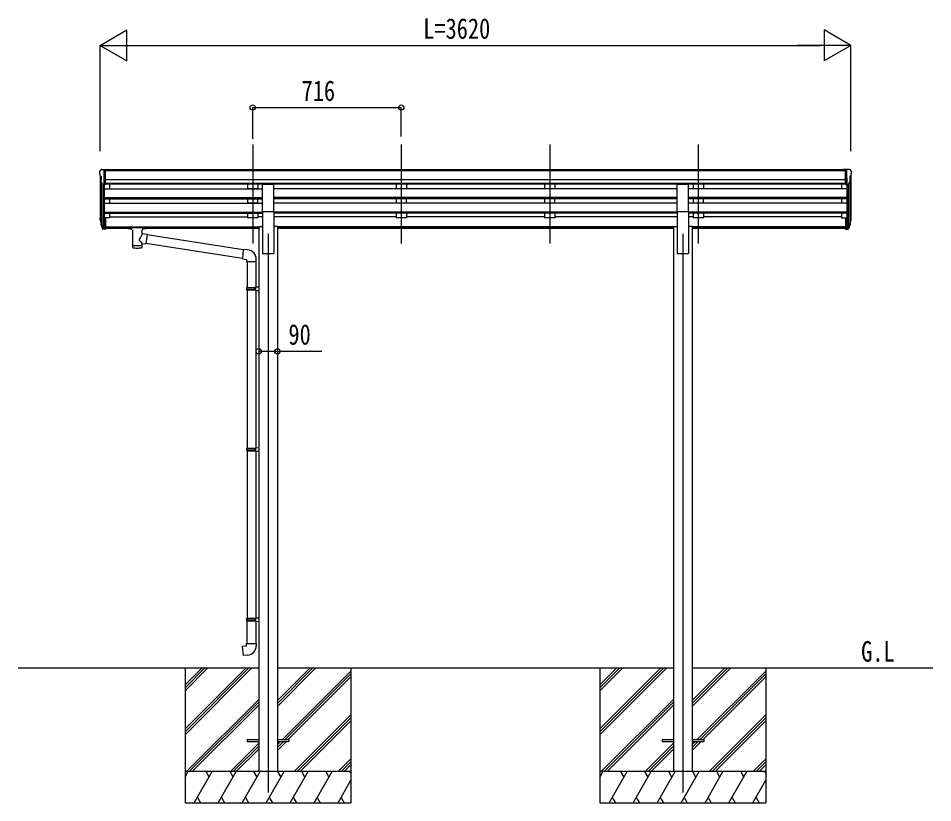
# Model space of a CAD drawing. Units: millimetres, scale not verified. Extents: x -12615 to 12615, y -8910 to 8910.
# Drawn here: x -2627 to 1781, y -4865 to -1081 of the extents above; entities that cross this region are included whole.
import ezdxf
from ezdxf.enums import TextEntityAlignment as Align

# ---------------------------------------------------------------- set-up
doc = ezdxf.new("R2010")
doc.units = ezdxf.units.MM
doc.header["$LTSCALE"] = 40
for name, color, linetype in [('0-2_USER1', 3, 'Continuous'), ('0-3_YKK_12', 2, 'Continuous'), ('0-4_YKK_13', 4, 'Continuous'), ('0-5_YKK_A1', 4, 'Continuous'), ('0-6_YKK_D', 6, 'Continuous')]:
    doc.layers.add(name, color=color, linetype=linetype)
doc.styles.add('ＭＳ ゴシック', font='')
doc.styles.get('ＭＳ ゴシック').set_extended_font_data('MS Gothic')

msp = doc.modelspace()

# ---------------------------------------------------------------- linework, layer by layer
at = {"layer": '0-3_YKK_12'}
for p, q in [((-1496.74, -1690.6), (-1496.74, -2168.11)), ((-780.74, -1690.6), (-780.74, -2168.11)), ((-64.74, -1690.6), (-64.74, -2168.11)), ((651.26, -1690.6), (651.26, -2168.11)), ((-1422.74, -2121.43), (-1422.74, -4815)), ((577.26, -2121.43), (577.26, -4815))]:
    msp.add_line(p, q, dxfattribs=at)
at = {"layer": '0-4_YKK_13'}
for p, q in [((-2234.74, -1819.37), (-2234.74, -1820)), ((-2232.21, -1841.18), (-2226.89, -1844.25)), ((-2227.83, -1810.57), (-2231.9, -1816.38)), ((-2224.74, -1810), (-2227.07, -1810.14)), ((-2226.74, -1844.51), (-2226.74, -1860.79)), ((-2224.74, -1810), (-2206.24, -1810)), ((-2212.74, -1882.98), (-2212.74, -1810)), ((-2206.24, -1810), (-2196.24, -1810.09)), ((-2206.24, -1881.98), (-2206.24, -1810)), ((-2196.24, -1811.6), (-2196.24, -1810.09)), ((1360.76, -1810), (1350.76, -1810.09)), ((1350.76, -1811.6), (1350.76, -1810.09)), ((1360.76, -1881.98), (1360.76, -1810)), ((1379.26, -1810), (1360.76, -1810)), ((1367.26, -1882.98), (1367.26, -1810)), ((1379.26, -1810), (1381.59, -1810.14)), ((1381.26, -1844.51), (1381.26, -1860.79)), ((1386.73, -1841.18), (1381.41, -1844.25)), ((1382.35, -1810.57), (1386.42, -1816.38)), ((1389.26, -1819.37), (1389.26, -1820)), ((-2220.36, -1881.17), (-2229.37, -1865.58)), ((-2212.74, -1882.98), (-2217.95, -1882.67)), ((-2206.24, -1881.98), (-2212.74, -1881.98)), ((-1450.24, -2012.43), (-1450.24, -1880.63)), ((-1450.24, -1880.63), (-1395.24, -1880.63)), ((-1395.24, -2012.43), (-1395.24, -1880.63)), ((549.76, -2012.43), (549.76, -1880.63)), ((549.76, -1880.63), (604.76, -1880.63)), ((604.76, -2012.43), (604.76, -1880.63)), ((1360.76, -1881.98), (1367.26, -1881.98)), ((1367.26, -1882.98), (1372.47, -1882.67)), ((1374.89, -1881.17), (1383.89, -1865.58)), ((-1450.24, -2012.43), (-1395.24, -2012.43)), ((549.76, -2012.43), (604.76, -2012.43)), ((-2231.65, -2057.91), (-2227.77, -2065.86)), ((-2231.04, -2056.54), (-2227.77, -2063.6)), ((-2229.33, -2069.19), (-2228.99, -2073.59)), ((-2212.74, -2043.72), (-2212.74, -2098.5)), ((-2206.24, -2043.72), (-2212.74, -2043.72)), ((-2206.24, -2043.72), (-2206.24, -2097.76)), ((1360.76, -2043.72), (1360.76, -2097.76)), ((1360.76, -2043.72), (1367.26, -2043.72)), ((1367.26, -2043.72), (1367.26, -2098.5)), ((1385.56, -2056.54), (1382.29, -2063.6)), ((1386.17, -2057.91), (1382.29, -2065.86)), ((1383.85, -2069.19), (1383.51, -2073.59)), ((-2228.99, -2073.59), (-2220.18, -2097.14)), ((-2228.38, -2073.03), (-2220.18, -2089.21)), ((-2219.17, -2088.08), (-2226.93, -2072.67)), ((-2212.74, -2088.75), (-2217.87, -2088.75)), ((-2212.74, -2090.56), (-2217.59, -2090.56)), ((-2212.74, -2098.5), (-2217.59, -2098.5)), ((-2206.24, -2083.86), (-2212.74, -2083.86)), ((-2206.24, -2088.73), (-2212.74, -2088.73)), ((-2206.24, -2097.76), (-2212.74, -2097.76)), ((-2096.74, -2088.6), (-2096.74, -2094.36)), ((-2096.74, -2088.79), (-2096.74, -2090.33)), ((-2094.74, -2087.94), (-2011.74, -2087.94)), ((-2094.74, -2090.11), (-2011.74, -2090.11)), ((-2094.74, -2095.02), (-2080.24, -2095.02)), ((-2080.24, -2100.67), (-2080.24, -2094.12)), ((-2076.14, -2101.59), (-2076.16, -2187.03)), ((-2030.34, -2120.33), (-2030.34, -2101.59)), ((-2026.24, -2100.67), (-2026.24, -2094.12)), ((-2026.24, -2095.02), (-2011.74, -2095.02)), ((-2009.74, -2088.6), (-2009.74, -2094.36)), ((1360.76, -2083.86), (1367.26, -2083.86)), ((1360.76, -2088.73), (1367.26, -2088.73)), ((1360.76, -2097.76), (1367.26, -2097.76)), ((1367.26, -2088.75), (1372.4, -2088.75)), ((1367.26, -2090.56), (1372.11, -2090.56)), ((1367.26, -2098.5), (1372.11, -2098.5)), ((1373.7, -2088.08), (1381.45, -2072.67)), ((1382.9, -2073.03), (1374.71, -2089.21)), ((1383.51, -2073.59), (1374.71, -2097.14)), ((-2005.12, -2124.24), (-2030.34, -2120.32)), ((-2005.12, -2124.24), (-2012.14, -2169.5)), ((-1542.13, -2198.13), (-2005.44, -2126.25)), ((-2030.32, -2187.03), (-2030.35, -2166.36)), ((-2030.34, -2166.67), (-2012.14, -2169.5)), ((-1545.8, -2240.06), (-2011.87, -2167.76)), ((-1521.13, -2198.09), (-1541.97, -2196.26)), ((-1480.05, -2253.83), (-1480.05, -2242.92)), ((-1526.05, -2253.83), (-1480.05, -2253.83)), ((-1523.94, -2253.83), (-1523.94, -2379.07)), ((-1481.94, -2253.83), (-1481.94, -2376.51)), ((-1525.94, -2381.07), (-1524.94, -2379.07)), ((-1524.94, -2379.07), (-1481.94, -2379.07)), ((-1486.42, -2381.07), (-1486.85, -2379.07)), ((-1483.94, -2376.57), (-1467.94, -2376.1)), ((-1483.94, -2378.57), (-1483.94, -2376.57)), ((-1483.94, -2378.57), (-1481.94, -2378.57)), ((-1467.94, -2376.1), (-1467.94, -2394.04)), ((-1525.94, -2381.07), (-1481.94, -2381.07)), ((-1525.94, -2381.07), (-1525.94, -2389.07)), ((-1525.94, -2389.07), (-1481.94, -2389.07)), ((-1525.94, -2389.07), (-1524.94, -2391.07)), ((-1524.94, -2391.07), (-1481.94, -2391.07)), ((-1523.94, -2391.07), (-1523.94, -3154.95)), ((-1483.94, -2393.57), (-1483.94, -2391.57)), ((-1483.94, -2393.57), (-1467.94, -2394.04)), ((-1481.94, -2393.63), (-1481.94, -3152.39)), ((-1525.94, -3156.95), (-1524.94, -3154.95)), ((-1525.94, -3156.95), (-1481.94, -3156.95)), ((-1525.94, -3156.95), (-1525.94, -3164.95)), ((-1525.94, -3164.95), (-1481.94, -3164.95)), ((-1525.94, -3164.95), (-1524.94, -3166.95)), ((-1524.94, -3154.95), (-1481.94, -3154.95)), ((-1524.94, -3166.95), (-1481.94, -3166.95)), ((-1523.94, -3166.95), (-1523.94, -3975.44)), ((-1486.42, -3156.95), (-1486.85, -3154.95)), ((-1483.94, -3152.45), (-1467.94, -3151.97)), ((-1483.94, -3154.45), (-1483.94, -3152.45)), ((-1483.94, -3154.45), (-1481.94, -3154.45)), ((-1483.94, -3169.45), (-1483.94, -3167.45)), ((-1483.94, -3169.45), (-1467.94, -3169.92)), ((-1481.94, -3169.5), (-1481.94, -3972.88)), ((-1467.94, -3151.97), (-1467.94, -3169.92)), ((-1525.94, -3977.44), (-1524.94, -3975.44)), ((-1525.94, -3977.44), (-1481.94, -3977.44)), ((-1525.94, -3977.44), (-1525.94, -3985.44)), ((-1525.94, -3985.44), (-1481.94, -3985.44)), ((-1525.94, -3985.44), (-1524.94, -3987.44)), ((-1524.94, -3975.44), (-1481.94, -3975.44)), ((-1524.94, -3987.44), (-1481.94, -3987.44)), ((-1523.94, -4097.44), (-1523.94, -3987.44)), ((-1486.42, -3977.44), (-1486.85, -3975.44)), ((-1483.94, -3972.94), (-1467.94, -3972.47)), ((-1483.94, -3974.94), (-1483.94, -3972.94)), ((-1483.94, -3974.94), (-1481.94, -3974.94)), ((-1483.94, -3989.94), (-1483.94, -3987.94)), ((-1483.94, -3989.94), (-1481.97, -3990)), ((-1483.94, -3989.94), (-1467.94, -3990.41)), ((-1481.94, -3990), (-1481.94, -4097.44)), ((-1467.94, -3972.47), (-1467.94, -3990.41)), ((-1525.94, -4097.44), (-1479.94, -4097.44)), ((-1525.94, -4107.44), (-1525.94, -4097.44)), ((-1479.94, -4097.44), (-1479.94, -4108.36)), ((-1522.74, -4560.5), (-1522.74, -4569.5)), ((-1522.74, -4560.5), (-1467.94, -4560.5)), ((-1522.74, -4569.5), (-1467.94, -4569.5)), ((-1377.54, -4560.5), (-1322.74, -4560.5)), ((-1377.54, -4569.5), (-1322.74, -4569.5)), ((-1322.74, -4560.5), (-1322.74, -4569.5)), ((477.26, -4560.5), (477.26, -4569.5)), ((477.26, -4560.5), (532.06, -4560.5)), ((477.26, -4569.5), (532.06, -4569.5)), ((622.46, -4560.5), (677.26, -4560.5)), ((622.46, -4569.5), (677.26, -4569.5)), ((677.26, -4560.5), (677.26, -4569.5))]:
    msp.add_line(p, q, dxfattribs=at)
for points in [[(-2096.74, -2088.6), (-2096.7, -2088.41), (-2096.62, -2088.27), (-2096.52, -2088.17), (-2096.42, -2088.11), (-2096.3, -2088.07), (-2096.01, -2088.01), (-2095.52, -2087.96), (-2094.98, -2087.94), (-2094.74, -2087.94)], [(-2096.74, -2094.36), (-2096.7, -2094.55), (-2096.62, -2094.69), (-2096.52, -2094.78), (-2096.42, -2094.84), (-2096.3, -2094.89), (-2096.01, -2094.95), (-2095.52, -2095), (-2094.98, -2095.02), (-2094.74, -2095.02)], [(-2011.74, -2087.94), (-2011.39, -2087.94), (-2010.86, -2087.97), (-2010.41, -2088.02), (-2010.11, -2088.09), (-2009.94, -2088.19), (-2009.82, -2088.33), (-2009.75, -2088.51), (-2009.74, -2088.6)], [(-2011.74, -2095.02), (-2011.39, -2095.02), (-2010.86, -2094.99), (-2010.41, -2094.94), (-2010.11, -2094.86), (-2009.94, -2094.77), (-2009.82, -2094.63), (-2009.75, -2094.45), (-2009.74, -2094.36)], [(-1541.97, -2196.26), (-1545.98, -2242.09), (-1526.05, -2243.83), (-1526.05, -2253.83)], [(-1483.94, -2391.57), (-1481.94, -2391.57), (-1481.94, -2378.57)], [(-1486.42, -2381.07), (-1486.42, -2389.07), (-1486.85, -2391.07)], [(-1486.42, -3156.95), (-1486.42, -3164.95), (-1486.85, -3166.95)], [(-1483.94, -3167.45), (-1481.94, -3167.45), (-1481.94, -3154.45)], [(-1486.42, -3977.44), (-1486.42, -3985.44), (-1486.85, -3987.44)], [(-1483.94, -3987.94), (-1481.94, -3987.94), (-1481.94, -3974.94)], [(-1521.02, -4153.19), (-1541.86, -4155.01), (-1545.86, -4109.19), (-1525.94, -4107.44)]]:
    msp.add_lwpolyline(points, dxfattribs=at)
for centre, radius, start, end in [((-2231.74, -1819.37), 3, 93, 180), ((-2032.74, -1820), 202, 180, 184.94904), ((-2227.84, -1836.81), 6.18, 185.7035, 224.99897), ((-2227.01, -1811.14), 1, 93.5, 145), ((-2227.04, -1844.51), 0.3, 0, 60), ((1381.56, -1844.51), 0.3, 120, 180), ((1381.53, -1811.14), 1, 35, 86.5), ((1386.26, -1819.37), 3, 0, 87), ((1382.36, -1836.81), 6.18, 315.00103, 354.2965), ((1187.26, -1820), 202, 355.05096, 0), ((-2226.77, -1864.08), 3, 94.7167, 210), ((-2227.04, -1860.79), 0.3, 274.7167, 0), ((-2217.77, -1879.67), 3, 210, 266.5), ((1372.29, -1879.67), 3, 273.5, 330), ((1381.56, -1860.79), 0.3, 180, 265.2833), ((1381.29, -1864.08), 3, 330, 85.2833), ((-2203.56, -2048.8), 29.53, 186.50806, 197.98144), ((-2202.15, -2047.04), 30.41, 187.1552, 198.19734), ((1356.68, -2047.04), 30.41, 341.80266, 352.8448), ((1358.08, -2048.8), 29.53, 342.01856, 353.49194), ((-1525.05, -2242.92), 45, 0, 85), ((-1524.94, -4108.36), 45, 275, 0)]:
    msp.add_arc(centre, radius, start, end, dxfattribs=at)
for centre, major_axis, ratio, start_param, end_param in [((-2144.09, -2049.23), (-89.06, 1.43), 0.57596, 6.1962358, 6.3678173), ((-2144.88, -2042.55), (87.93, 4.42), 0.541684, 3.0659337, 3.2228513), ((-2228.03, -2069.19), (1.3, 0), 0.90356, 1.3700892, 3.347195), ((-2142.11, -2053), (-89.07, 0), 0.90356, 0.2056023, 0.2515348), ((-2142.82, -2049.13), (-88.05, 0), 0.90356, 0.2662965, 0.3003836), ((1297.34, -2049.13), (88.05, 0), 0.90356, 5.9828017, 6.0168888), ((1382.55, -2069.19), (-1.3, 0), 0.90356, 2.9359903, 4.9130961), ((1296.63, -2053), (89.07, 0), 0.90356, 6.0316505, 6.077583), ((1299.4, -2042.55), (-87.93, 4.42), 0.541684, 3.060334, 3.2172517), ((1298.61, -2049.23), (89.06, 1.43), 0.57596, 6.1985533, 6.3701348), ((-2217.59, -2087.85), (-3, 0), 0.90356, 0.5235988, 1.5707963), ((-2217.59, -2095.79), (3, 0), 0.90356, 3.6651914, 4.712389), ((-2217.87, -2087.4), (-1.5, 0), 0.90356, 0.5235988, 1.5707963), ((-2094.74, -2090.33), (2, 0), 0.109601, 1.5707963, 3.1415927), ((-2053.24, -2094.12), (27, 0), 0.070066, 6.2831853, 9.424778), ((-2042.24, -2098.1), (16, 0), 0.361356, 6.2636979, 6.2831853), ((-2011.74, -2090.33), (2, 0), 0.109601, 0, 1.5707963), ((1372.11, -2087.85), (3, 0), 0.90356, 4.712389, 5.7595865), ((1372.11, -2095.79), (-3, 0), 0.90356, 1.5707963, 2.6179939), ((1372.4, -2087.4), (1.5, 0), 0.90356, 4.712389, 5.7595865), ((-2053.24, -2146.87), (-22.81, -26.62), 0.234429, 1.6855472, 3.1268519), ((-2050.69, -2144.23), (20.32, -22.25), 0.045535, 0.0389954, 1.3075346), ((-2053.24, -2187.03), (22.92, 0), 0.101955, 3.1415499, 6.2833984), ((-2053.24, -2174.59), (22.91, 0), 0.122865, 3.1415927, 6.2831853)]:
    msp.add_ellipse(centre, major_axis=major_axis, ratio=ratio, start_param=start_param, end_param=end_param, dxfattribs=at)
at = {"layer": '0-5_YKK_A1'}
for p, q in [((-2232.74, -1840.58), (-2232.74, -2043.36)), ((-2212.74, -1851.1), (-2212.74, -2043.72)), ((1360.76, -1811.6), (-2206.24, -1811.6)), ((1360.76, -1816.82), (-2206.24, -1816.82)), ((1367.26, -1851.1), (1367.26, -2043.72)), ((1387.26, -1840.58), (1387.26, -2043.36)), ((-2227.77, -1868.35), (-2227.77, -2070.07)), ((-2218.74, -1882.51), (-2218.75, -2088.5)), ((1360.76, -1860.35), (-2206.24, -1860.35)), ((1360.76, -1878.2), (-2206.24, -1878.2)), ((-1450.24, -1881.45), (-2206.24, -1881.45)), ((-2187.74, -1881.45), (-2187.74, -1903.52)), ((-1521.74, -1881.55), (-1521.74, -1903.42)), ((-1471.74, -1881.55), (-1471.74, -1903.42)), ((549.76, -1881.45), (-1395.24, -1881.45)), ((-805.74, -1881.55), (-805.74, -1903.42)), ((-755.74, -1881.55), (-755.74, -1903.42)), ((-89.74, -1881.55), (-89.74, -1903.42)), ((-39.74, -1881.55), (-39.74, -1903.42)), ((1360.76, -1881.45), (604.76, -1881.45)), ((626.26, -1881.55), (626.26, -1903.42)), ((676.26, -1881.55), (676.26, -1903.42)), ((1342.26, -1881.45), (1342.26, -1903.52)), ((1373.26, -1882.51), (1373.27, -2088.5)), ((1382.29, -1868.35), (1382.29, -2070.07)), ((-2212.74, -1903.52), (-1450.24, -1903.52)), ((-1471.74, -1903.42), (-1521.74, -1903.42)), ((549.76, -1903.52), (-1395.24, -1903.52)), ((-755.74, -1903.42), (-805.74, -1903.42)), ((-39.74, -1903.42), (-89.74, -1903.42)), ((1367.26, -1903.52), (604.76, -1903.52)), ((676.26, -1903.42), (626.26, -1903.42)), ((-2212.74, -1945.39), (-1450.24, -1945.39)), ((-2212.74, -1946.89), (-1450.24, -1946.89)), ((-2212.74, -1951.21), (-1450.24, -1951.21)), ((-2212.74, -1973.62), (-1450.24, -1973.62)), ((-2187.74, -1951.21), (-2187.74, -1973.62)), ((-1521.74, -1951.21), (-1521.74, -1973.52)), ((-1471.74, -1973.52), (-1521.74, -1973.52)), ((-1471.74, -1973.52), (-1471.74, -1951.21)), ((549.76, -1945.39), (-1395.24, -1945.39)), ((549.76, -1946.89), (-1395.24, -1946.89)), ((549.76, -1951.21), (-1395.24, -1951.21)), ((549.76, -1973.62), (-1395.24, -1973.62)), ((-805.74, -1951.21), (-805.74, -1973.52)), ((-755.74, -1973.52), (-805.74, -1973.52)), ((-755.74, -1973.52), (-755.74, -1951.21)), ((-89.74, -1951.21), (-89.74, -1973.52)), ((-39.74, -1973.52), (-89.74, -1973.52)), ((-39.74, -1973.52), (-39.74, -1951.21)), ((1367.26, -1945.39), (604.76, -1945.39)), ((1367.26, -1946.89), (604.76, -1946.89)), ((1367.26, -1951.21), (604.76, -1951.21)), ((1367.26, -1973.62), (604.76, -1973.62)), ((626.26, -1951.21), (626.26, -1973.52)), ((676.26, -1973.52), (626.26, -1973.52)), ((676.26, -1973.52), (676.26, -1951.21)), ((1342.26, -1951.21), (1342.26, -1973.62)), ((-2212.74, -2015.5), (-1450.24, -2015.5)), ((-2212.74, -2016.99), (-1450.24, -2016.99)), ((-2212.74, -2021.31), (-1450.24, -2021.31)), ((-2187.74, -2021.31), (-2187.74, -2044.36)), ((-1521.74, -2021.31), (-1521.74, -2044.36)), ((-1471.74, -2021.31), (-1471.74, -2044.36)), ((-1450.24, -2012.43), (-1450.24, -2215)), ((-1395.24, -2012.43), (-1395.24, -2215)), ((549.76, -2015.5), (-1395.24, -2015.5)), ((549.76, -2016.99), (-1395.24, -2016.99)), ((549.76, -2021.31), (-1395.24, -2021.31)), ((-805.74, -2021.31), (-805.74, -2044.36)), ((-755.74, -2021.31), (-755.74, -2044.36)), ((-89.74, -2021.31), (-89.74, -2044.36)), ((-39.74, -2021.31), (-39.74, -2044.36)), ((549.76, -2012.43), (549.76, -2215)), ((604.76, -2012.43), (604.76, -2215)), ((1367.26, -2015.5), (604.76, -2015.5)), ((1367.26, -2016.99), (604.76, -2016.99)), ((1367.26, -2021.31), (604.76, -2021.31)), ((626.26, -2021.31), (626.26, -2044.36)), ((676.26, -2021.31), (676.26, -2044.36)), ((1342.26, -2021.31), (1342.26, -2044.36)), ((-2187.74, -2044.36), (-2206.24, -2044.36)), ((-2187.74, -2039.41), (-1521.74, -2039.41)), ((-1471.74, -2044.36), (-1521.74, -2044.36)), ((-1450.24, -2039.41), (-1471.74, -2039.41)), ((-805.74, -2039.41), (-1395.24, -2039.41)), ((-755.74, -2044.36), (-805.74, -2044.36)), ((-89.74, -2039.41), (-755.74, -2039.41)), ((-39.74, -2044.36), (-89.74, -2044.36)), ((549.76, -2039.41), (-39.74, -2039.41)), ((626.26, -2039.41), (604.76, -2039.41)), ((676.26, -2044.36), (626.26, -2044.36)), ((1342.26, -2039.41), (676.26, -2039.41)), ((1342.26, -2044.36), (1360.76, -2044.36)), ((-2206.24, -2086.43), (-1467.94, -2086.43)), ((-2206.24, -2087.82), (-1467.94, -2087.82)), ((-2080.24, -2095.51), (-2206.24, -2095.51)), ((-1467.94, -2095.51), (-2026.24, -2095.51)), ((-1467.94, -2086), (-1467.94, -4715)), ((-1467.94, -2086), (-1450.24, -2086)), ((-1377.54, -2086), (-1395.24, -2086)), ((-1377.54, -2086), (-1377.54, -4715)), ((532.06, -2086.43), (-1377.54, -2086.43)), ((532.06, -2087.82), (-1377.54, -2087.82)), ((532.06, -2095.51), (-1377.54, -2095.51)), ((532.06, -2086), (532.06, -4715)), ((532.06, -2086), (549.76, -2086)), ((622.46, -2086), (604.76, -2086)), ((622.46, -2086), (622.46, -4715)), ((1360.76, -2086.43), (622.46, -2086.43)), ((1360.76, -2087.82), (622.46, -2087.82)), ((1360.76, -2095.51), (622.46, -2095.51)), ((-1450.24, -2215), (-1395.24, -2215)), ((549.76, -2215), (604.76, -2215)), ((-2626.78, -4215), (-1467.94, -4215)), ((-1822.94, -4215), (-1822.94, -4865)), ((-1822.94, -4509.18), (-1528.76, -4215)), ((-1822.94, -4523.32), (-1514.62, -4215)), ((-1822.94, -4537.46), (-1500.48, -4215)), ((-1822.94, -4325.33), (-1712.61, -4215)), ((-1822.94, -4311.19), (-1726.75, -4215)), ((-1822.94, -4297.05), (-1740.89, -4215)), ((-1377.54, -4215), (532.26, -4215)), ((-1377.54, -4400.43), (-1192.11, -4215)), ((-1377.54, -4386.29), (-1206.25, -4215)), ((-1377.54, -4372.15), (-1220.39, -4215)), ((-1353.76, -4560.5), (-1022.94, -4229.68)), ((-1022.94, -4215), (-1022.94, -4865)), ((177.06, -4215), (177.06, -4865)), ((177.06, -4509.18), (471.24, -4215)), ((177.06, -4523.32), (485.38, -4215)), ((177.06, -4537.46), (499.52, -4215)), ((177.06, -4325.33), (287.39, -4215)), ((177.06, -4311.19), (273.25, -4215)), ((177.06, -4297.05), (259.11, -4215)), ((622.46, -4215), (1781.3, -4215)), ((622.46, -4400.43), (807.89, -4215)), ((622.46, -4386.29), (793.75, -4215)), ((622.46, -4372.15), (779.61, -4215)), ((646.24, -4560.5), (977.06, -4229.68)), ((977.06, -4215), (977.06, -4865)), ((-1339.62, -4560.5), (-1022.94, -4243.82)), ((-1325.48, -4560.5), (-1022.94, -4257.96)), ((660.38, -4560.5), (977.06, -4243.82)), ((674.52, -4560.5), (977.06, -4257.96)), ((-1816.63, -4715), (-1467.94, -4366.31)), ((-1802.49, -4715), (-1467.94, -4380.45)), ((-1788.35, -4715), (-1467.94, -4394.59)), ((183.37, -4715), (531.86, -4366.51)), ((197.51, -4715), (531.86, -4380.65)), ((211.65, -4715), (531.86, -4394.79)), ((-1296.13, -4715), (-1022.94, -4441.81)), ((703.87, -4715), (977.06, -4441.81)), ((-1281.99, -4715), (-1022.94, -4455.95)), ((-1267.85, -4715), (-1022.94, -4470.09)), ((718.01, -4715), (977.06, -4455.95)), ((732.15, -4715), (977.06, -4470.09)), ((-1604.5, -4715), (-1467.94, -4578.44)), ((-1377.54, -4612.56), (-1334.48, -4569.5)), ((-1377.54, -4584.28), (-1362.77, -4569.5)), ((-1377.54, -4598.42), (-1348.62, -4569.5)), ((395.5, -4715), (532.06, -4578.44)), ((622.46, -4612.56), (665.52, -4569.5)), ((622.46, -4584.28), (637.23, -4569.5)), ((622.46, -4598.42), (651.38, -4569.5)), ((-1590.36, -4715), (-1467.94, -4592.58)), ((-1576.21, -4715), (-1467.94, -4606.73)), ((409.64, -4715), (532.06, -4592.58)), ((423.79, -4715), (532.06, -4606.73)), ((-1084, -4715), (-1022.94, -4653.94)), ((-1069.86, -4715), (-1022.94, -4668.08)), ((916, -4715), (977.06, -4653.94)), ((930.14, -4715), (977.06, -4668.08)), ((-1022.94, -4715), (-1822.94, -4715)), ((-1822.94, -4742.5), (-1807.06, -4715)), ((-1778.19, -4865), (-1691.59, -4715)), ((-1706.59, -4740.98), (-1721.59, -4715)), ((-1662.72, -4865), (-1576.12, -4715)), ((-1591.12, -4740.98), (-1606.12, -4715)), ((-1547.25, -4865), (-1460.65, -4715)), ((-1475.65, -4740.98), (-1490.65, -4715)), ((-1431.78, -4865), (-1345.18, -4715)), ((-1360.18, -4740.98), (-1375.18, -4715)), ((-1316.31, -4865), (-1229.71, -4715)), ((-1244.71, -4740.98), (-1259.71, -4715)), ((-1200.84, -4865), (-1114.24, -4715)), ((-1144.24, -4715), (-1129.24, -4740.98)), ((-1055.71, -4715), (-1022.94, -4682.23)), ((-1028.77, -4715), (-1022.94, -4725.1)), ((977.06, -4715), (177.06, -4715)), ((177.06, -4742.5), (192.94, -4715)), ((221.81, -4865), (308.41, -4715)), ((293.41, -4740.98), (278.41, -4715)), ((337.28, -4865), (423.88, -4715)), ((408.88, -4740.98), (393.88, -4715)), ((452.75, -4865), (539.35, -4715)), ((524.35, -4740.98), (509.35, -4715)), ((568.22, -4865), (654.82, -4715)), ((639.82, -4740.98), (624.82, -4715)), ((683.69, -4865), (770.29, -4715)), ((755.29, -4740.98), (740.29, -4715)), ((799.16, -4865), (885.76, -4715)), ((855.76, -4715), (870.76, -4740.98)), ((944.29, -4715), (977.06, -4682.23)), ((971.23, -4715), (977.06, -4725.1)), ((-1085.37, -4865), (-1022.94, -4756.86)), ((914.63, -4865), (977.06, -4756.86)), ((-1763.2, -4839.02), (-1748.2, -4865)), ((-1647.73, -4839.02), (-1632.73, -4865)), ((-1532.25, -4839.02), (-1517.26, -4865)), ((-1416.78, -4839.02), (-1401.79, -4865)), ((-1301.32, -4839.02), (-1286.32, -4865)), ((-1185.85, -4839.02), (-1170.85, -4865)), ((-1070.38, -4839.02), (-1055.38, -4865)), ((236.8, -4839.02), (251.8, -4865)), ((352.27, -4839.02), (367.27, -4865)), ((467.75, -4839.02), (482.74, -4865)), ((583.22, -4839.02), (598.21, -4865)), ((698.68, -4839.02), (713.68, -4865)), ((814.15, -4839.02), (829.15, -4865)), ((929.62, -4839.02), (944.62, -4865)), ((-1822.94, -4865), (-1022.94, -4865)), ((177.06, -4865), (977.06, -4865))]:
    msp.add_line(p, q, dxfattribs=at)
at = {"layer": '0-6_YKK_D'}
for p, q in [((-2232.74, -1211.6), (-2102.84, -1136.6)), ((-2102.84, -1286.6), (-2102.84, -1136.6)), ((1387.26, -1211.6), (1257.36, -1136.6)), ((1257.36, -1136.6), (1257.36, -1286.6)), ((-2232.74, -1721.18), (-2232.74, -1210.6)), ((-2232.74, -1211.6), (-2102.84, -1286.6)), ((-2232.74, -1211.6), (-1972.93, -1211.6)), ((-2082.74, -1211.6), (1237.26, -1211.6)), ((1387.26, -1211.6), (1127.45, -1211.6)), ((1387.26, -1211.6), (1257.36, -1286.6)), ((1387.26, -1721.18), (1387.26, -1210.6)), ((-1496.74, -1661.71), (-1496.74, -1510.6)), ((-1496.74, -1511.6), (-780.74, -1511.6)), ((-780.74, -1650.57), (-780.74, -1510.6))]:
    msp.add_line(p, q, dxfattribs=at)
msp.add_lwpolyline([(-1467.94, -2687.15), (-1377.54, -2687.15), (-1164.14, -2687.15)], dxfattribs=at)
for centre in [(-1496.74, -1511.6), (-780.74, -1511.6), (-1467.94, -2687.15), (-1377.54, -2687.15)]:
    msp.add_circle(centre, 12.75, dxfattribs=at)

# ---------------------------------------------------------------- texts
at = {"layer": '0-2_USER1', "style": 'ＭＳ ゴシック', "width": 0.8}
msp.add_text('G.L', height=98.97, dxfattribs=at).set_placement((1436.18, -4214.12), align=Align.BOTTOM_LEFT)
at = {"layer": '0-6_YKK_D', "style": 'ＭＳ ゴシック', "width": 0.8}
for s, p in [('L=3620', (-674.74, -1209.6)), ('716', (-1261.14, -1509.6)), ('90', (-1324.54, -2685.15))]:
    msp.add_text(s, height=98.97, dxfattribs=at).set_placement(p, align=Align.BOTTOM_LEFT)

doc.saveas('drawing.dxf')
